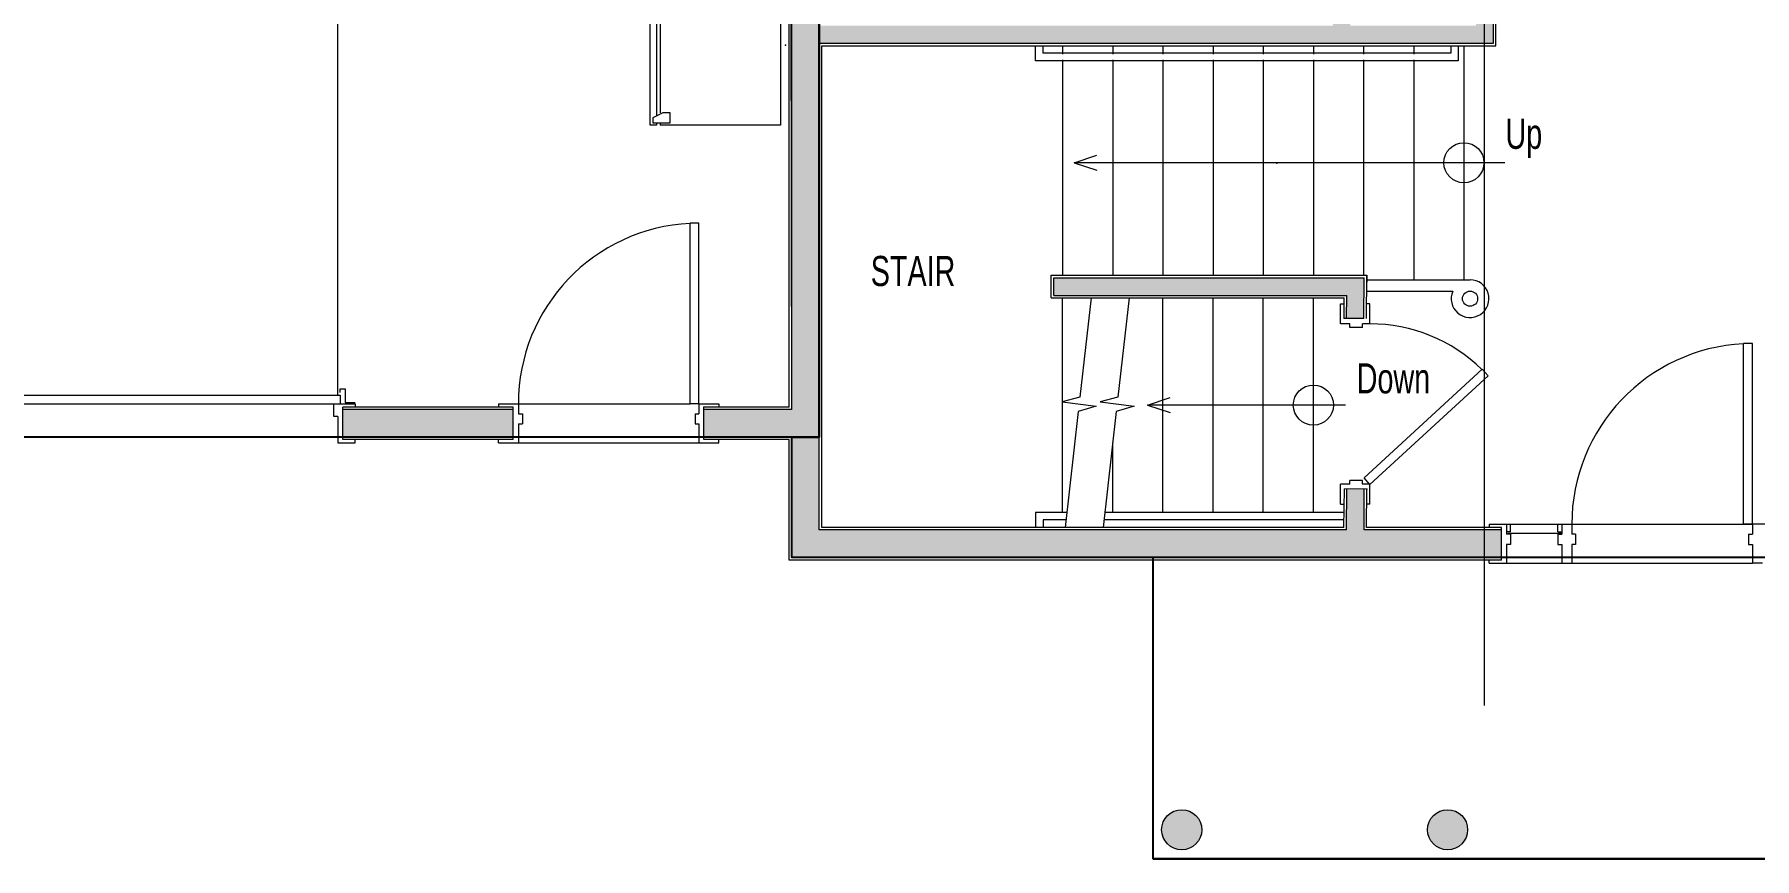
# Model space of a CAD drawing. Extents: x -864 to 864, y -576 to 576.
# Drawn here: x -342.3 to 0.6, y -346.3 to -182 of the extents above; entities that cross this region are included whole.
import ezdxf
from ezdxf.enums import TextEntityAlignment as Align

# ---------------------------------------------------------------- set-up
doc = ezdxf.new("R2010")
doc.units = 0
doc.header["$MEASUREMENT"] = 0
for name, color, linetype in [('1.1COLLINE', 7, 'Continuous'), ('1.1DEMO', 11, 'Continuous'), ('1.1DOORS', 1, 'Continuous'), ('1.1FILL', 7, 'Continuous'), ('1.1FLOOR-LEVELS', 30, 'Continuous'), ('1.1GARAGEDOOR', 1, 'Continuous'), ('1.1NOTES', 3, 'Continuous'), ('1.1PORCH', 3, 'Continuous'), ('1.1PORCH-POSTS', 5, 'Continuous'), ('1.1RMNAMES', 5, 'Continuous'), ('1.1STAIRS', 4, 'Continuous'), ('1.1WALL', 7, 'Continuous'), ('1.1WINDOWS', 3, 'Continuous')]:
    doc.layers.add(name, color=color, linetype=linetype)
doc.styles.add('DCADTXTSTYLE28', font='ARIAL NARROW')
doc.styles.add('DCADTXTSTYLE29', font='ARIAL NARROW')
doc.styles.add('DCADTXTSTYLE65', font='ARIAL NARROW')

msp = doc.modelspace()

# ---------------------------------------------------------------- hatches: boundary and pattern name
at = {"layer": '1.1FILL', "linetype": 'Continuous', "lineweight": 0, "ltscale": 8}
for points in [[(-81.42, -183.78), (-51.42, -183.78), (-51.42, -176.27), (-54.92, -176.27), (-54.92, -180.28), (-79.92, -180.28), (-79.92, -130.76), (-54.92, -130.76), (-54.92, -127.26), (-79.92, -127.26), (-79.85, -123.61), (-83.35, -123.61), (-83.42, -123.61), (-83.42, -180.28), (-185.8, -180.28), (-185.8, -93.8), (-191.56, -100.04), (-191.56, -100.14), (-191.3, -100.14), (-191.3, -256.78), (-208.8, -256.78), (-208.8, -262.28), (-191.3, -262.28), (-191.3, -286.28), (-49.8, -286.28), (-49.8, -280.78), (-77.22, -280.78), (-77.16, -272.65), (-80.64, -272.61), (-80.72, -280.78), (-185.8, -280.78), (-185.8, -256.78), (-185.8, -183.78)], [(-80.66, -234.03), (-80.7, -238.61), (-77.23, -238.65), (-77.16, -230.53), (-139.06, -230.53), (-139.06, -234.03)], [(-246.8, -262.28), (-246.8, -256.78), (-280.8, -256.78), (-280.8, -262.28)], [(-117.56, -340.53, 1), (-109.56, -340.53, 1)], [(-56.56, -340.53, 1), (-64.56, -340.53, 1)]]:
    msp.add_hatch(color=7, dxfattribs=at).paths.add_polyline_path(points, flags=0)

# ---------------------------------------------------------------- linework, layer by layer
at = {"layer": '1.1COLLINE', "color": 7, "linetype": 'Continuous', "lineweight": 0, "ltscale": 96}
msp.add_line((-53.17, -315.79), (-53.17, -32.1), dxfattribs=at)
at = {"layer": '1.1DEMO', "color": 11, "linetype": 'Continuous', "lineweight": 0, "ltscale": 2}
for p, q in [((-219.51, -200.14), (-219.51, -168.14)), ((-218.26, -168.14), (-218.26, -198.27)), ((-217.51, -168.14), (-217.51, -197.64)), ((-193.51, -168.14), (-193.51, -200.14)), ((-217.01, -197.64), (-219.01, -198.64)), ((-219.01, -198.64), (-219.01, -199.64)), ((-215.51, -197.64), (-217.01, -197.64)), ((-215.51, -199.64), (-215.51, -197.64)), ((-218.26, -200.14), (-219.51, -200.14)), ((-219.01, -199.64), (-215.51, -199.64)), ((-218.26, -199.64), (-218.26, -200.14)), ((-217.51, -199.64), (-217.51, -200.14)), ((-193.51, -200.14), (-217.51, -200.14))]:
    msp.add_line(p, q, dxfattribs=at)
msp.add_point((-192.51, -184.14), dxfattribs=at)
at = {"layer": '1.1DOORS', "color": 3, "linetype": 'Continuous', "lineweight": 0, "ltscale": 24}
for p, q in [((-211.55, -255.65), (-211.55, -219.65)), ((-209.8, -219.65), (-211.55, -219.65)), ((-209.8, -255.65), (-209.8, -219.65)), ((-76.04, -239.71), (-76.04, -235.71)), ((-76.04, -239.71), (-77.54, -239.71)), ((-77.54, -240.46), (-77.54, -239.71)), ((-1.55, -279.65), (-1.55, -243.65)), ((0.2, -243.65), (-1.55, -243.65)), ((0.2, -279.65), (0.2, -243.65)), ((-77.22, -270.42), (-53.66, -248.77)), ((-76.04, -271.71), (-52.48, -250.06)), ((-52.48, -250.06), (-53.66, -248.77)), ((-249.74, -255.65), (-245.74, -255.65)), ((-245.74, -255.65), (-245.74, -257.65)), ((-209.8, -255.65), (-211.55, -255.65)), ((-209.8, -255.65), (-205.8, -255.65)), ((-209.8, -255.65), (-209.8, -257.65)), ((-245.74, -257.65), (-244.99, -257.65)), ((-245.74, -259.65), (-245.74, -263.4)), ((-245.74, -259.65), (-244.99, -259.65)), ((-244.99, -257.65), (-244.99, -259.65)), ((-210.55, -257.65), (-209.8, -257.65)), ((-210.55, -257.65), (-210.55, -259.65)), ((-210.55, -259.65), (-209.8, -259.65)), ((-209.8, -259.65), (-209.8, -263.4)), ((-249.74, -263.4), (-245.74, -263.4)), ((-209.8, -263.4), (-205.8, -263.4)), ((-76.04, -271.71), (-77.22, -270.42)), ((-77.54, -271.65), (-77.54, -270.9)), ((-76.04, -271.65), (-77.54, -271.65)), ((-76.04, -275.65), (-76.04, -271.65))]:
    msp.add_line(p, q, dxfattribs=at)
at = {"layer": '1.1DOORS', "color": 3, "linetype": 'Continuous', "lineweight": 0, "ltscale": 12}
for p, q in [((-76.04, -235.71), (-76.66, -235.71)), ((-249.74, -255.65), (-249.74, -256.28)), ((-205.8, -255.65), (-205.8, -256.28)), ((-249.74, -263.4), (-249.74, -262.78)), ((-205.8, -263.4), (-205.8, -262.78)), ((-76.04, -275.65), (-76.66, -275.65))]:
    msp.add_line(p, q, dxfattribs=at)
at = {"layer": '1.1DOORS', "color": 11, "linetype": 'Continuous', "lineweight": 0, "ltscale": 24}
for p, q in [((-245.74, -255.65), (-211.55, -255.65)), ((-245.74, -263.4), (-209.8, -263.4))]:
    msp.add_line(p, q, dxfattribs=at)
at = {"layer": '1.1DOORS', "color": 11, "linetype": 'Continuous', "lineweight": 0, "ltscale": 12}
for p, q in [((-35.8, -279.65), (0.2, -279.65)), ((-35.8, -287.4), (0.2, -287.4))]:
    msp.add_line(p, q, dxfattribs=at)
at = {"layer": '1.1DOORS', "color": 1, "linetype": 'Continuous', "lineweight": 0, "ltscale": 24}
for centre in [(-209.8, -255.65), (0.2, -279.65)]:
    msp.add_arc(centre, 36, 92.7832, 180, dxfattribs=at)
at = {"layer": '1.1DOORS', "color": 1, "linetype": 'Continuous', "lineweight": 0}
msp.add_arc((-76.04, -271.65), 31.94, 45.6482, 90, dxfattribs=at)
at = {"layer": '1.1DOORS', "color": 51, "linetype": 'Continuous', "lineweight": 0, "ltscale": 12}
for p in [(-208.8, -256.28), (-76.66, -272.65)]:
    msp.add_point(p, dxfattribs=at)
at = {"layer": '1.1FILL', "color": 7, "linetype": 'Continuous', "lineweight": 0, "ltscale": 8}
for p, q in [((-191.31, -256.78), (-191.8, 50.22)), ((-743.3, -262.28), (-191.3, -262.28))]:
    msp.add_line(p, q, dxfattribs=at)
at = {"layer": '1.1FILL', "color": 1, "linetype": 'Continuous', "lineweight": 0, "ltscale": 2}
msp.add_point((-94.59, -207.7), dxfattribs=at)
at = {"layer": '1.1FLOOR-LEVELS'}
for points, elevation in [([(-191.3, 229.72), (216.7, 229.72), (216.7, 73.72), (264.7, 73.72), (264.7, -82.28), (408.7, -82.28), (408.7, -286.28), (-191.3, -286.28), (-191.3, -262.28), (-185.8, -262.28), (-185.8, -94.64), (-288.8, -94.64), (-288.8, -10.28), (-185.8, -10.28), (-185.8, 49.72), (-191.3, 49.72)], 28), ([(-119.3, -346.3), (264.7, -346.3), (264.7, -286.28), (-119.3, -286.28)], 21)]:
    msp.add_lwpolyline(points, close=True, dxfattribs=dict(at, elevation=elevation))
msp.add_lwpolyline([(-743.3, 49.72), (-185.8, 49.72), (-185.8, -10.28), (-288.8, -10.28), (-288.8, -94.64), (-185.8, -94.64), (-185.8, -262.28), (-743.3, -262.28)], close=True, dxfattribs=at)
at = {"layer": '1.1GARAGEDOOR', "color": 1, "linetype": 'Continuous', "lineweight": 0, "ltscale": 8}
msp.add_line((-281.81, -253.9), (-281.81, -157.9), dxfattribs=at)
at = {"layer": '1.1GARAGEDOOR', "color": 1, "linetype": 'Continuous', "lineweight": 0, "ltscale": 12}
for p, q in [((-281.31, -253.4), (-281.31, -252.65)), ((-281.31, -252.65), (-280.31, -252.65)), ((-280.31, -252.65), (-280.31, -255.35)), ((-280.31, -255.35), (-278.35, -255.35))]:
    msp.add_line(p, q, dxfattribs=at)
at = {"layer": '1.1GARAGEDOOR', "color": 3, "linetype": 'Continuous', "lineweight": 0, "ltscale": 12}
for p, q in [((-474.3, -253.9), (-281.31, -253.9)), ((-473.8, -255.65), (-281.81, -255.65)), ((-281.31, -253.9), (-281.31, -255.65))]:
    msp.add_line(p, q, dxfattribs=at)
at = {"layer": '1.1GARAGEDOOR', "color": 3, "linetype": 'Continuous', "lineweight": 0, "ltscale": 24}
for p, q in [((-282.56, -258.15), (-282.56, -255.65)), ((-281.81, -255.65), (-278.31, -255.65)), ((-278.31, -255.65), (-278.31, -256.28)), ((-281.81, -258.15), (-282.56, -258.15)), ((-281.81, -258.15), (-281.81, -263.4)), ((-281.81, -263.4), (-278.31, -263.4)), ((-278.31, -263.4), (-278.31, -262.78))]:
    msp.add_line(p, q, dxfattribs=at)
at = {"layer": '1.1GARAGEDOOR', "color": 11, "linetype": 'Continuous', "lineweight": 0, "ltscale": 24}
msp.add_line((-280.8, -262.28), (-474.8, -262.28), dxfattribs=at)
at = {"layer": '1.1NOTES', "color": 3, "linetype": 'Continuous', "lineweight": 0, "ltscale": 8}
for p, q in [((-134.99, -207.6), (-130.49, -206.1)), ((-134.99, -207.6), (-130.49, -209.1)), ((-120.35, -255.9), (-115.85, -254.4)), ((-120.35, -255.9), (-115.85, -257.4))]:
    msp.add_line(p, q, dxfattribs=at)
at = {"layer": '1.1NOTES', "color": 1, "linetype": 'Continuous', "lineweight": 0, "ltscale": 8}
for p, q in [((-49.18, -207.6), (-134.99, -207.6)), ((-80.88, -255.9), (-120.35, -255.9))]:
    msp.add_line(p, q, dxfattribs=at)
at = {"layer": '1.1NOTES', "color": 1, "linetype": 'Continuous', "lineweight": 0, "ltscale": 0.09375}
for p, q in [((-131.62, -234.53), (-133.86, -254.33)), ((-124.05, -234.53), (-126.29, -254.33)), ((-134.18, -257.16), (-136.8, -280.28)), ((-126.61, -257.16), (-129.23, -280.28))]:
    msp.add_line(p, q, dxfattribs=at)
at = {"layer": '1.1NOTES', "color": 1, "linetype": 'Continuous', "lineweight": 0, "ltscale": 0.09375, "elevation": 50623.97}
for points in [[(-133.86, -254.33), (-137.38, -255.25), (-130.62, -256.08), (-134.19, -257.16)], [(-126.29, -254.33), (-129.81, -255.25), (-123.05, -256.08), (-126.61, -257.16)]]:
    msp.add_lwpolyline(points, dxfattribs=at)
at = {"layer": '1.1NOTES', "color": 1, "linetype": 'Continuous', "lineweight": 0, "ltscale": 8}
for centre in [(-57.31, -207.6), (-87.31, -255.9)]:
    msp.add_circle(centre, 4, dxfattribs=at)
at = {"layer": '1.1PORCH', "color": 3, "linetype": 'Continuous', "lineweight": 0, "ltscale": 12}
for p, q in [((-119.3, -346.28), (-119.3, -286.28)), ((264.7, -346.28), (-119.3, -346.28))]:
    msp.add_line(p, q, dxfattribs=at)
at = {"layer": '1.1PORCH-POSTS', "color": 5, "linetype": 'Continuous', "lineweight": 0, "ltscale": 12}
for centre in [(-113.56, -340.53), (-60.56, -340.53)]:
    msp.add_circle(centre, 4, dxfattribs=at)
at = {"layer": '1.1STAIRS', "color": 1, "linetype": 'Continuous', "lineweight": 0, "ltscale": 12}
for p, q in [((-142.68, -187.28), (-142.68, -184.28)), ((-141.18, -185.78), (-141.18, -184.28)), ((-59.92, -184.28), (-59.92, -185.78)), ((-58.42, -184.28), (-58.42, -187.28)), ((-58.42, -187.28), (-142.68, -187.28)), ((-59.92, -185.78), (-141.18, -185.78)), ((-76.66, -230.03), (-76.66, -231.43)), ((-76.59, -230.92), (-56.08, -230.92)), ((-76.59, -233.17), (-59.52, -233.17)), ((-136.46, -277.28), (-142.68, -277.28)), ((-142.68, -277.28), (-142.68, -280.28)), ((-81.19, -277.28), (-128.89, -277.28)), ((-136.63, -278.78), (-141.18, -278.78)), ((-141.18, -278.78), (-141.18, -280.28)), ((-81.21, -278.78), (-129.06, -278.78))]:
    msp.add_line(p, q, dxfattribs=at)
at = {"layer": '1.1STAIRS', "color": 3, "linetype": 'Continuous', "lineweight": 0, "ltscale": 12}
for p, q in [((-137.31, -184.28), (-137.31, -185.94)), ((-127.31, -184.28), (-127.31, -185.94)), ((-117.31, -184.28), (-117.31, -185.94)), ((-107.31, -184.28), (-107.31, -185.94)), ((-97.31, -184.28), (-97.31, -185.94)), ((-87.31, -184.28), (-87.31, -185.94)), ((-77.31, -184.28), (-77.31, -185.94)), ((-67.31, -184.28), (-67.31, -185.94)), ((-57.31, -184.28), (-57.31, -230.92)), ((-137.31, -187.08), (-137.31, -230.03)), ((-127.31, -187.08), (-127.31, -230.03)), ((-117.31, -187.08), (-117.31, -230.03)), ((-107.31, -187.08), (-107.31, -230.03)), ((-97.31, -187.08), (-97.31, -230.03)), ((-87.31, -187.08), (-87.31, -230.03)), ((-77.31, -187.08), (-77.31, -230.03)), ((-67.31, -187.08), (-67.31, -230.92)), ((-137.31, -277.28), (-137.31, -234.53)), ((-117.31, -277.28), (-117.31, -234.53)), ((-107.31, -277.28), (-107.31, -234.53)), ((-97.31, -277.28), (-97.31, -234.53)), ((-87.31, -277.28), (-87.31, -234.53)), ((-81.91, -235.71), (-81.29, -235.71)), ((-127.31, -277.28), (-127.31, -263.36)), ((-81.91, -275.65), (-81.29, -275.65))]:
    msp.add_line(p, q, dxfattribs=at)
at = {"layer": '1.1STAIRS', "color": 3, "linetype": 'Continuous', "lineweight": 0, "ltscale": 24}
for p, q in [((-81.91, -239.71), (-81.91, -235.71)), ((-80.04, -239.71), (-81.91, -239.71)), ((-80.04, -240.46), (-80.04, -239.71)), ((-77.54, -240.46), (-80.04, -240.46)), ((-81.91, -275.65), (-81.91, -271.65)), ((-80.04, -271.65), (-81.91, -271.65)), ((-80.04, -271.65), (-80.04, -270.9)), ((-77.54, -270.9), (-80.04, -270.9))]:
    msp.add_line(p, q, dxfattribs=at)
at = {"layer": '1.1STAIRS', "color": 1, "linetype": 'Continuous', "lineweight": 0, "ltscale": 12}
msp.add_circle((-56.08, -234.69), 1.51, dxfattribs=at)
msp.add_arc((-56.08, -234.69), 3.76, 156.2732, 450, dxfattribs=at)
at = {"layer": '1.1WALL', "color": 5, "linetype": 'Continuous', "lineweight": 0, "ltscale": 12}
for p, q in [((-191.8, -256.28), (-191.8, -100.64)), ((-50.92, -184.28), (-50.92, -176.27)), ((-185.3, -280.28), (-185.3, -184.28)), ((-185.3, -184.28), (-80.92, -184.28)), ((-80.92, -184.28), (-50.92, -184.28)), ((-139.56, -230.03), (-76.66, -230.03)), ((-139.56, -234.53), (-139.56, -230.03)), ((-76.73, -238.65), (-76.66, -230.03)), ((-139.56, -234.53), (-81.16, -234.53)), ((-81.2, -238.65), (-81.16, -234.53)), ((-246.8, -256.28), (-280.8, -256.28)), ((-191.8, -256.28), (-208.8, -256.28)), ((-81.22, -280.28), (-81.14, -272.61)), ((-76.72, -280.28), (-76.66, -272.65)), ((-81.22, -280.28), (-185.3, -280.28)), ((-49.8, -280.28), (-76.72, -280.28)), ((-49.8, -286.78), (-191.8, -286.78))]:
    msp.add_line(p, q, dxfattribs=at)
at = {"layer": '1.1WALL', "color": 7, "linetype": 'Continuous', "lineweight": 0, "ltscale": 12}
for p, q in [((-191.3, -256.78), (-191.3, -100.14)), ((-51.42, -183.78), (-51.42, -176.27)), ((-185.8, -256.78), (-185.8, -183.78)), ((-185.8, -183.78), (-81.42, -183.78)), ((-81.42, -183.78), (-51.42, -183.78)), ((-139.06, -230.53), (-77.16, -230.53)), ((-139.06, -234.03), (-139.06, -230.53)), ((-77.23, -238.65), (-77.16, -230.53)), ((-139.06, -234.03), (-80.66, -234.03)), ((-80.7, -238.65), (-80.66, -234.03)), ((-246.8, -256.78), (-280.8, -256.78)), ((-191.3, -256.78), (-208.8, -256.78)), ((-185.8, -280.78), (-185.8, -256.78)), ((-246.8, -262.28), (-280.8, -262.28)), ((-191.3, -262.28), (-208.8, -262.28)), ((-191.3, -286.28), (-191.3, -262.28)), ((-80.72, -280.78), (-80.64, -272.61)), ((-77.22, -280.78), (-77.16, -272.65)), ((-80.72, -280.78), (-185.8, -280.78)), ((-49.8, -280.78), (-77.22, -280.78)), ((-49.8, -286.28), (-191.3, -286.28))]:
    msp.add_line(p, q, dxfattribs=at)
at = {"layer": '1.1WALL', "color": 1, "linetype": 'Continuous', "lineweight": 0, "ltscale": 12}
for p, q in [((-77.23, -238.65), (-81.21, -238.61)), ((-280.8, -262.78), (-280.8, -256.28)), ((-246.8, -262.78), (-246.8, -256.28)), ((-208.8, -262.78), (-208.8, -256.28)), ((-76.66, -272.65), (-81.14, -272.61)), ((-49.8, -286.78), (-49.8, -280.28))]:
    msp.add_line(p, q, dxfattribs=at)
at = {"layer": '1.1WALL', "color": 132, "linetype": 'Continuous', "lineweight": 0, "ltscale": 12}
for p, q in [((-246.8, -262.78), (-280.8, -262.78)), ((-191.8, -262.78), (-208.8, -262.78)), ((-191.8, -286.78), (-191.8, -262.78))]:
    msp.add_line(p, q, dxfattribs=at)
at = {"layer": '1.1WINDOWS', "color": 3, "linetype": 'Continuous', "lineweight": 0, "ltscale": 12}
for p, q in [((-52.3, -279.65), (-48.05, -279.65)), ((-52.3, -279.65), (-52.3, -280.28)), ((-48.8, -279.65), (-48.8, -281.65)), ((-38.55, -279.65), (-35.8, -279.65)), ((-38.55, -279.65), (-35.8, -279.65)), ((-37.8, -279.65), (-37.8, -281.65)), ((2.95, -279.65), (0.2, -279.65)), ((-48.8, -283.65), (-48.8, -287.4)), ((-48.55, -281.39), (-37.8, -281.39)), ((-37.8, -283.65), (-37.8, -287.4)), ((-52.3, -287.4), (-52.3, -286.77)), ((-52.3, -287.4), (-48.8, -287.4)), ((-52.05, -287.4), (-48.8, -287.4)), ((-37.8, -287.4), (-35.8, -287.4)), ((-37.8, -287.4), (-35.8, -287.4)), ((2.2, -287.4), (0.2, -287.4))]:
    msp.add_line(p, q, dxfattribs=at)
at = {"layer": '1.1WINDOWS', "color": 1, "linetype": 'Continuous', "lineweight": 0, "ltscale": 12}
for p, q in [((-48.8, -279.65), (-38.55, -279.65)), ((-48.8, -287.4), (-37.8, -287.4))]:
    msp.add_line(p, q, dxfattribs=at)
at = {"layer": '1.1WINDOWS', "color": 3, "linetype": 'Continuous', "lineweight": 0, "ltscale": 24}
for p, q in [((-48.05, -281.15), (-48.8, -281.15)), ((-48.05, -281.15), (-48.05, -279.65)), ((-38.55, -281.15), (-38.55, -279.65)), ((-38.55, -281.15), (-37.8, -281.15)), ((-35.8, -279.65), (-35.8, -281.65)), ((0.2, -279.65), (-1.55, -279.65)), ((0.2, -279.65), (0.2, -281.65)), ((-48.05, -281.65), (-48.8, -281.65)), ((-48.05, -283.65), (-48.8, -283.65)), ((-48.05, -281.65), (-48.05, -283.65)), ((-38.55, -281.65), (-37.8, -281.65)), ((-38.55, -281.65), (-38.55, -283.65)), ((-38.55, -283.65), (-37.8, -283.65)), ((-35.05, -281.65), (-35.8, -281.65)), ((-35.8, -283.65), (-35.8, -287.4)), ((-35.05, -283.65), (-35.8, -283.65)), ((-35.05, -281.65), (-35.05, -283.65)), ((-0.55, -281.65), (0.2, -281.65)), ((-0.55, -281.65), (-0.55, -283.65)), ((-0.55, -283.65), (0.2, -283.65)), ((0.2, -283.65), (0.2, -287.4))]:
    msp.add_line(p, q, dxfattribs=at)

# ---------------------------------------------------------------- texts
at = {"layer": '1.1NOTES', "color": 3, "linetype": 'Continuous', "lineweight": 0, "ltscale": 8, "width": 0.833333}
for s, style, p in [('Up', 'DCADTXTSTYLE29', (-49.02, -206.63)), ('Down', 'DCADTXTSTYLE28', (-78.67, -255.37))]:
    msp.add_text(s, height=6, dxfattribs=dict(at, style=style)).set_placement(p, align=Align.BOTTOM_LEFT)
at = {"layer": '1.1RMNAMES', "color": 5, "linetype": 'Continuous', "lineweight": 0, "ltscale": 8, "style": 'DCADTXTSTYLE65', "width": 0.833333}
msp.add_text('STAIR', height=6, dxfattribs=at).set_placement((-175.55, -233.97), align=Align.BOTTOM_LEFT)

doc.saveas('drawing.dxf')
